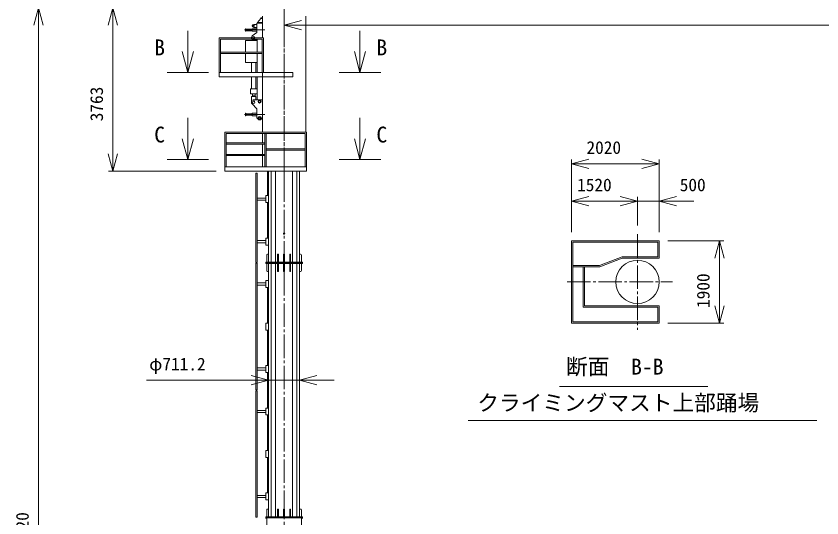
# Model space of a CAD drawing. Units: millimetres, scale not verified. Extents: x -17479 to 17501, y -24773 to 27267.
# Drawn here: x -17479 to 1099, y -2127 to 9451 of the extents above; entities that cross this region are included whole.
import ezdxf
from ezdxf.enums import TextEntityAlignment as Align

# ---------------------------------------------------------------- set-up
doc = ezdxf.new("R2010")
doc.units = ezdxf.units.MM
doc.header["$LTSCALE"] = 60
doc.header["$PDMODE"] = 32
doc.header["$PDSIZE"] = 30
doc.linetypes.add('CHAIN2', pattern=[12, 9, -1, 1, -1])
for name, color, linetype, lineweight in [('0-0_0', 7, 'Continuous', 18), ('0-3_05 寸法', 7, 'Continuous', 18), ('0-4_10 当社外形線', 3, 'Continuous', 18), ('0-5_12 当社中心線', 3, 'CHAIN2', 18)]:
    doc.layers.add(name, color=color, linetype=linetype, lineweight=lineweight)
doc.styles.add('ＭＳ ゴシック', font='')
doc.styles.get('ＭＳ ゴシック').set_extended_font_data('MS Gothic')

msp = doc.modelspace()

# ---------------------------------------------------------------- linework, layer by layer
at = {"layer": '0-0_0'}
for p, q in [((-13519.88, 8152.92), (-13519.88, 9112.92)), ((-9552.4, 8152.92), (-9552.4, 9112.92)), ((-13648.5, 8632.92), (-13519.88, 8152.92)), ((-13391.26, 8632.92), (-13519.88, 8152.92)), ((-9681.02, 8632.92), (-9552.4, 8152.92)), ((-9423.79, 8632.92), (-9552.4, 8152.92)), ((-13999.88, 8152.92), (-13039.88, 8152.92)), ((-10032.4, 8152.92), (-9072.4, 8152.92)), ((-13519.88, 6142.03), (-13519.88, 7102.03)), ((-9552.4, 6142.03), (-9552.4, 7102.03)), ((-13648.5, 6622.03), (-13519.88, 6142.03)), ((-13391.26, 6622.03), (-13519.88, 6142.03)), ((-9681.02, 6622.03), (-9552.4, 6142.03)), ((-9423.79, 6622.03), (-9552.4, 6142.03)), ((-13999.88, 6142.03), (-13039.88, 6142.03)), ((-10032.4, 6142.03), (-9072.4, 6142.03))]:
    msp.add_line(p, q, dxfattribs=at)
at = {"layer": '0-3_05 寸法'}
for p, q in [((-16961.18, 9638.18), (-16961.18, 9238.18)), ((-16961.18, 9638.18), (-16961.18, 9238.18)), ((-15248.62, 9638.18), (-15248.62, 9238.18)), ((-11301.31, 9438.18), (-11301.31, 9142.24)), ((-16961.18, 9238.18), (-16961.18, 8838.18)), ((-16961.18, 9238.18), (-16961.18, -13481.84)), ((-15248.62, 9238.18), (-15248.62, 6275.68)), ((-11301.31, 9242.24), (-10901.31, 9242.24)), ((8298.69, 9242.24), (-10901.31, 9242.24)), ((-15248.62, 5875.68), (-15248.62, 6275.68)), ((-4672.29, 4466.91), (-4672.29, 6143.26)), ((-2652.29, 4466.91), (-2652.29, 6143.26)), ((-4672.29, 6043.26), (-4272.29, 6043.26)), ((-4272.29, 6043.26), (-3052.29, 6043.26)), ((-2652.29, 6043.26), (-3052.29, 6043.26)), ((-12866.31, 5875.68), (-15348.62, 5875.68)), ((-4672.29, 4466.91), (-4672.29, 5281.6)), ((-3152.29, 4617.98), (-3152.29, 5281.6)), ((-3152.29, 4617.98), (-3152.29, 5281.6)), ((-2652.29, 4466.91), (-2652.29, 5281.6)), ((-4672.29, 5181.6), (-4272.29, 5181.6)), ((-3552.29, 5181.6), (-4272.29, 5181.6)), ((-3552.29, 5181.6), (-3952.29, 5181.6)), ((-3152.29, 5181.6), (-3552.29, 5181.6)), ((-3152.29, 5181.6), (-3552.29, 5181.6)), ((-3152.29, 5181.6), (-2652.29, 5181.6)), ((-2652.29, 5181.6), (-2252.29, 5181.6)), ((-2252.29, 5181.6), (-1852.29, 5181.6)), ((-2452.29, 4266.91), (-1162.86, 4266.91)), ((-1262.86, 4266.91), (-1262.86, 3866.91)), ((-1262.86, 3866.91), (-1262.86, 2766.91)), ((-1262.86, 2366.91), (-1262.86, 2766.91)), ((-2452.29, 2366.91), (-1162.86, 2366.91)), ((-11656.91, 1018.18), (-11656.91, 1147.58)), ((-10945.71, 1018.18), (-10945.71, 1147.58)), ((-12056.91, 1047.58), (-14470.25, 1047.58)), ((-11656.91, 1047.58), (-12056.91, 1047.58)), ((-10945.71, 1047.58), (-11656.91, 1047.58)), ((-10945.71, 1047.58), (-10545.71, 1047.58)), ((-10545.71, 1047.58), (-10145.71, 1047.58)), ((-4950.28, 908.53), (-1531.33, 908.53)), ((-7058.03, 117.53), (979.74, 117.53))]:
    msp.add_line(p, q, dxfattribs=at)
for points in [[(-17068.36, 9238.18), (-16961.18, 9638.18), (-16854, 9238.18)], [(-17068.36, 9238.18), (-16961.18, 9638.18), (-16854, 9238.18)], [(-15355.8, 9238.18), (-15248.62, 9638.18), (-15141.44, 9238.18)], [(-10901.31, 9135.07), (-11301.31, 9242.24), (-10901.31, 9349.42)], [(-15141.44, 6275.68), (-15248.62, 5875.68), (-15355.8, 6275.68)], [(-4272.29, 5936.08), (-4672.29, 6043.26), (-4272.29, 6150.44)], [(-3052.29, 6150.44), (-2652.29, 6043.26), (-3052.29, 5936.08)], [(-4272.29, 5074.42), (-4672.29, 5181.6), (-4272.29, 5288.78)], [(-3552.29, 5288.78), (-3152.29, 5181.6), (-3552.29, 5074.42)], [(-3552.29, 5288.78), (-3152.29, 5181.6), (-3552.29, 5074.42)], [(-2252.29, 5074.42), (-2652.29, 5181.6), (-2252.29, 5288.78)], [(-1370.04, 3866.91), (-1262.86, 4266.91), (-1155.68, 3866.91)], [(-1155.68, 2766.91), (-1262.86, 2366.91), (-1370.04, 2766.91)], [(-12056.91, 1154.76), (-11656.91, 1047.58), (-12056.91, 940.4)], [(-10545.71, 940.4), (-10945.71, 1047.58), (-10545.71, 1154.76)]]:
    msp.add_lwpolyline(points, dxfattribs=at)
at = {"layer": '0-4_10 当社外形線'}
for p, q in [((-11911.31, 9300.68), (-11836.31, 9395.68)), ((-11836.31, 9407.68), (-11801.32, 9407.68)), ((-11801.32, 9449), (-11801.32, 8950.68)), ((-10801.32, 9450.58), (-10801.32, 6775.68)), ((-12191.31, 9158.18), (-12191.31, 9103.18)), ((-12182.31, 9158.18), (-12191.31, 9158.18)), ((-12182.31, 9158.18), (-12182.31, 9103.18)), ((-12181.69, 9148.18), (-12036.31, 9148.18)), ((-12181.69, 9113.18), (-12036.31, 9113.18)), ((-12036.31, 9158.18), (-12036.31, 9103.18)), ((-11926.31, 9158.18), (-12036.31, 9158.18)), ((-12001.32, 9260.68), (-11926.31, 9260.68)), ((-12001.32, 9190.68), (-11926.31, 9190.68)), ((-11926.31, 9285.68), (-11801.32, 9285.68)), ((-12794.27, 8950.68), (-11779.26, 8950.68)), ((-12794.27, 8151.97), (-12794.27, 8950.68)), ((-12764.26, 8920.69), (-11809.27, 8920.69)), ((-12764.26, 8154.58), (-12764.26, 8920.69)), ((-12182.31, 9103.18), (-12191.31, 9103.18)), ((-12182.31, 9103.18), (-12191.31, 9103.18)), ((-11926.31, 9103.18), (-12036.31, 9103.18)), ((-11926.31, 9103.18), (-12036.31, 9103.18)), ((-11921.31, 8920.69), (-11921.31, 8615.68)), ((-11809.27, 8920.69), (-11809.27, 8151.97)), ((-11779.26, 8950.68), (-11779.26, 8151.97)), ((-12191.31, 8885.68), (-11921.31, 8885.68)), ((-12191.31, 8885.68), (-12191.31, 8615.68)), ((-12001.32, 8895.68), (-11921.31, 8895.68)), ((-12764.71, 8615.68), (-11810.73, 8615.68)), ((-12764.71, 8585.69), (-11810.73, 8585.69)), ((-12191.31, 8585.69), (-12191.31, 8380.68)), ((-11921.31, 8585.69), (-11921.31, 8150.69)), ((-12191.31, 8380.68), (-11921.31, 8380.68)), ((-12048.82, 8380.68), (-12048.82, 8150.69)), ((-11953.82, 8380.68), (-11953.82, 8150.69)), ((-12801.32, 8150.69), (-11101.32, 8150.69)), ((-12048.82, 8050.68), (-12048.82, 7774.68)), ((-11953.82, 8050.68), (-11953.82, 7774.68)), ((-11921.31, 8050.68), (-11921.31, 7519.68)), ((-11801.32, 8147.79), (-11801.32, 6775.68)), ((-11101.32, 8150.69), (-11101.32, 8050.68)), ((-12076.31, 7774.68), (-12076.31, 7659.68)), ((-12076.31, 7774.68), (-11921.31, 7774.68)), ((-12076.31, 7659.68), (-11921.31, 7659.68)), ((-11971.32, 7659.68), (-11971.32, 7614.68)), ((-12048.82, 7594.68), (-12048.82, 7492.41)), ((-12026.32, 7614.68), (-12026.32, 7594.68)), ((-12001.32, 7519.68), (-11801.32, 7519.68)), ((-11976.32, 7614.68), (-11976.32, 7594.68)), ((-11926.31, 7314.68), (-12039.75, 7425.34)), ((-11926.31, 7314.68), (-11926.31, 7099.68)), ((-12191.31, 7208.18), (-12191.31, 7153.18)), ((-12182.31, 7208.18), (-12191.31, 7208.18)), ((-12182.31, 7153.18), (-12191.31, 7153.18)), ((-12182.31, 7208.18), (-12182.31, 7153.18)), ((-12181.69, 7198.18), (-12036.31, 7198.18)), ((-12181.69, 7163.18), (-12036.31, 7163.18)), ((-12036.31, 7208.18), (-12036.31, 7153.18)), ((-11926.31, 7208.18), (-12036.31, 7208.18)), ((-11926.31, 7153.18), (-12036.31, 7153.18)), ((-11886.31, 7059.68), (-11926.31, 7099.68)), ((-11846.31, 7059.68), (-11801.32, 7099.68)), ((-11886.31, 7059.68), (-11846.31, 7059.68)), ((-12666.31, 6775.68), (-10786.31, 6775.68)), ((-12636.32, 6745.68), (-10816.31, 6745.68)), ((-12636.32, 6745.68), (-12636.32, 5975.67)), ((-11801.32, 6745.68), (-11801.32, 6525.68)), ((-11741.32, 6745.68), (-11741.32, 5975.67)), ((-11711.32, 6745.68), (-11711.32, 5975.67)), ((-10816.31, 6745.68), (-10816.31, 5975.67)), ((-10786.31, 6775.68), (-10786.31, 5875.68)), ((-12636.32, 6525.68), (-11741.19, 6525.68)), ((-12636.32, 6495.68), (-11741.19, 6495.68)), ((-11801.32, 6495.68), (-11801.32, 6260.68)), ((-11711.92, 6360.68), (-10820.71, 6360.68)), ((-11711.21, 6390.67), (-10820.71, 6390.67)), ((-11301.31, 5375.68), (-11301.31, 6375.68)), ((-11301.31, 5375.68), (-11301.31, 6375.68)), ((-11301.31, 5375.68), (-11301.31, 6375.68)), ((-12636.32, 6260.68), (-11741.95, 6260.68)), ((-12636.32, 6230.68), (-11746.39, 6230.68)), ((-11801.32, 6230.68), (-11801.32, 5975.67)), ((-12666.31, 5975.67), (-10789.5, 5975.67)), ((-11951.32, 5828.18), (-11921.31, 5828.18)), ((-11951.32, 5828.18), (-11951.32, 3768.18)), ((-11921.31, 5828.18), (-11921.31, 3768.18)), ((-11801.31, 5875.68), (-10801.31, 5875.68)), ((-11801.31, 5875.68), (-10801.31, 5875.68)), ((-11801.31, 5875.68), (-10801.31, 5875.68)), ((-11686.92, 5875.68), (-11686.92, 5312.37)), ((-11656.91, 5875.68), (-11656.91, 3777.19)), ((-11596.32, 5875.68), (-11596.32, 3777.19)), ((-11501.16, 3780.16), (-11501.16, 5875.68)), ((-11310.15, 5875.68), (-11292.48, 5875.68)), ((-11301.31, 5866.84), (-11301.31, 5884.51)), ((-11107.08, 3782), (-11107.08, 5875.68)), ((-11006.32, 5875.68), (-11006.32, 3777.19)), ((-10945.71, 5875.68), (-10945.71, 3777.19)), ((-11918.64, 5253.18), (-11723.43, 5253.18)), ((-11918.64, 5203.19), (-11723.43, 5203.19)), ((-11721.32, 5308.19), (-11721.32, 5148.19)), ((-11721.32, 5308.19), (-11658.56, 5308.19)), ((-11721.32, 5308.19), (-11721.32, 5148.19)), ((-11721.32, 5308.19), (-11658.56, 5308.19)), ((-11721.32, 5148.19), (-11658.56, 5148.19)), ((-11721.32, 5148.19), (-11658.56, 5148.19)), ((-11686.92, 5149.1), (-11686.92, 4339.07)), ((-11686.92, 5147.99), (-11686.92, 4329.77)), ((-11916.57, 4273.18), (-11738.93, 4273.18)), ((-11721.32, 4328.19), (-11721.32, 4168.19)), ((-11721.32, 4328.19), (-11658.56, 4328.19)), ((-11721.32, 4328.19), (-11721.32, 4168.19)), ((-11721.32, 4328.19), (-11658.56, 4328.19)), ((-11916.57, 4223.19), (-11738.93, 4223.19)), ((-11721.32, 4168.19), (-11658.56, 4168.19)), ((-11721.32, 4168.19), (-11658.56, 4168.19)), ((-4672.29, 4266.91), (-4672.29, 2366.91)), ((-4672.29, 4266.91), (-2652.29, 4266.91)), ((-4642.29, 4236.91), (-4642.29, 2396.91)), ((-4642.29, 4236.91), (-2682.29, 4236.91)), ((-2682.29, 4236.91), (-2682.29, 3896.91)), ((-2652.29, 4266.91), (-2652.29, 3866.91)), ((-11701.32, 3758.19), (-11701.32, 3938.19)), ((-11656.99, 3958.18), (-11681.31, 3958.18)), ((-11431.32, 3958.18), (-11451.31, 3958.18)), ((-11451.31, 3958.18), (-11451.31, 3777.67)), ((-11431.32, 3958.18), (-11431.32, 3777.18)), ((-11291.31, 3958.18), (-11311.32, 3958.18)), ((-11311.32, 3958.18), (-11311.32, 3776.95)), ((-11291.31, 3958.18), (-11291.31, 3777.67)), ((-11151.32, 3958.18), (-11171.32, 3958.18)), ((-11171.32, 3958.18), (-11171.32, 3777.67)), ((-11151.32, 3958.18), (-11151.32, 3778.38)), ((-10921.32, 3958.18), (-10946.97, 3958.18)), ((-10901.31, 3758.19), (-10901.31, 3938.19)), ((-11951.32, 3768.18), (-11921.31, 3768.18)), ((-11951.32, 3748.18), (-11951.32, 828.18)), ((-11951.32, 3748.18), (-11921.31, 3748.18)), ((-11951.32, 3748.18), (-11921.31, 3748.18)), ((-11921.31, 3748.18), (-11921.31, 828.18)), ((-11725.31, 3777.19), (-10877.31, 3777.19)), ((-11725.31, 3739.18), (-11725.31, 3777.19)), ((-11725.31, 3758.18), (-10877.31, 3758.18)), ((-11725.31, 3739.18), (-10877.31, 3739.18)), ((-11701.32, 3777.19), (-10901.31, 3777.19)), ((-11701.32, 3758.18), (-10945.72, 3758.18)), ((-11701.32, 3758.18), (-10901.31, 3758.18)), ((-11701.32, 3758.18), (-11701.32, 3578.18)), ((-11701.32, 3758.18), (-10901.31, 3758.18)), ((-11701.32, 3739.18), (-10901.31, 3739.18)), ((-11701.32, 3739.18), (-10901.31, 3739.18)), ((-11701.32, 3739.18), (-10901.31, 3739.18)), ((-11656.91, 3739.18), (-11656.91, -2102.82)), ((-11596.32, 3739.18), (-11596.32, -2102.69)), ((-11501.16, -2102.69), (-11501.16, 3737.99)), ((-11451.31, 3558.18), (-11451.31, 3738.7)), ((-11451.31, 3558.18), (-11451.31, 3738.7)), ((-11431.32, 3558.18), (-11431.32, 3739.18)), ((-11431.32, 3558.18), (-11431.32, 3739.18)), ((-11311.32, 3558.18), (-11311.32, 3739.42)), ((-11311.32, 3558.18), (-11311.32, 3739.41)), ((-11291.31, 3558.18), (-11291.31, 3738.7)), ((-11291.31, 3558.18), (-11291.31, 3738.7)), ((-11171.32, 3558.18), (-11171.32, 3738.7)), ((-11171.32, 3558.18), (-11171.32, 3738.7)), ((-11151.32, 3558.18), (-11151.32, 3737.98)), ((-11151.32, 3558.18), (-11151.32, 3737.98)), ((-11107.08, -2102.69), (-11107.08, 3737.99)), ((-11006.32, 3739.18), (-11006.32, -2102.69)), ((-10945.71, 3739.18), (-10945.71, -2102.82)), ((-10901.31, 3758.18), (-10901.31, 3578.18)), ((-10877.31, 3739.18), (-10877.31, 3777.19)), ((-4027.86, 3696.91), (-3507.86, 3896.91)), ((-4022.29, 3666.91), (-3502.29, 3866.91)), ((-3507.86, 3896.91), (-2682.29, 3896.91)), ((-3502.29, 3866.91), (-2652.29, 3866.91)), ((-11656.99, 3558.18), (-11681.31, 3558.18)), ((-11656.99, 3558.18), (-11681.31, 3558.18)), ((-11431.32, 3558.18), (-11451.31, 3558.18)), ((-11431.32, 3558.18), (-11451.31, 3558.18)), ((-11291.31, 3558.18), (-11311.32, 3558.18)), ((-11291.31, 3558.18), (-11311.32, 3558.18)), ((-11151.32, 3558.18), (-11171.32, 3558.18)), ((-11151.32, 3558.18), (-11171.32, 3558.18)), ((-10921.32, 3558.18), (-10946.97, 3558.18)), ((-10921.32, 3558.18), (-10946.97, 3558.18)), ((-4642.29, 3696.91), (-4027.86, 3696.91)), ((-4642.29, 3666.91), (-4022.29, 3666.91)), ((-4402.29, 3666.91), (-4402.29, 2736.91)), ((-4372.29, 3666.91), (-4372.29, 2766.91)), ((-11721.32, 3348.18), (-11721.32, 3188.18)), ((-11721.32, 3348.18), (-11658.56, 3348.18)), ((-11721.32, 3348.18), (-11721.32, 3188.18)), ((-11721.32, 3348.18), (-11658.56, 3348.18)), ((-11721.32, 3348.18), (-11721.32, 3188.18)), ((-11721.32, 3348.18), (-11658.56, 3348.18)), ((-11916.57, 3293.18), (-11729.58, 3293.18)), ((-11916.57, 3293.18), (-11729.58, 3293.18)), ((-11916.57, 3243.18), (-11729.58, 3243.18)), ((-11916.57, 3243.18), (-11729.58, 3243.18)), ((-11721.32, 3188.18), (-11658.56, 3188.18)), ((-11721.32, 3188.18), (-11658.56, 3188.18)), ((-11721.32, 3188.18), (-11658.56, 3188.18)), ((-11686.92, 3186.56), (-11686.92, 2371.64)), ((-4402.29, 2736.91), (-2682.29, 2736.91)), ((-4372.29, 2766.91), (-2652.29, 2766.91)), ((-2682.29, 2736.91), (-2682.29, 2396.91)), ((-2652.29, 2766.91), (-2652.29, 2366.91)), ((-11721.32, 2368.18), (-11721.32, 2208.18)), ((-11721.32, 2368.18), (-11658.56, 2368.18)), ((-4672.29, 2366.91), (-2652.29, 2366.91)), ((-4642.29, 2396.91), (-2682.29, 2396.91)), ((-11721.32, 2208.18), (-11658.56, 2208.18)), ((-11686.92, 2207.98), (-11686.92, 1389.76)), ((-11916.57, 1333.18), (-11738.93, 1333.18)), ((-11721.32, 1388.18), (-11721.32, 1228.18)), ((-11721.32, 1388.18), (-11658.56, 1388.18)), ((-11916.57, 1283.18), (-11738.93, 1283.18)), ((-11721.32, 1228.18), (-11658.56, 1228.18)), ((-11686.92, 1231.23), (-11686.92, 408.85)), ((-11951.32, 828.18), (-11921.31, 828.18)), ((-11951.32, 808.18), (-11951.32, -2111.82)), ((-11951.32, 808.18), (-11921.31, 808.18)), ((-11921.31, 808.18), (-11921.31, -2111.82)), ((-11721.32, 408.18), (-11721.32, 248.18)), ((-11721.32, 408.18), (-11658.56, 408.18)), ((-11721.32, 408.18), (-11721.32, 248.18)), ((-11721.32, 408.18), (-11658.56, 408.18)), ((-11916.57, 353.17), (-11729.58, 353.17)), ((-11916.57, 303.18), (-11729.58, 303.18)), ((-11721.32, 248.18), (-11658.56, 248.18)), ((-11721.32, 248.18), (-11658.56, 248.18)), ((-11686.92, 246.56), (-11686.92, -568.37)), ((-11721.32, -571.82), (-11721.32, -731.82)), ((-11721.32, -571.82), (-11658.56, -571.82)), ((-11721.32, -571.82), (-11721.32, -731.82)), ((-11721.32, -571.82), (-11658.56, -571.82)), ((-11721.32, -731.82), (-11658.56, -731.82)), ((-11721.32, -731.82), (-11658.56, -731.82)), ((-11686.92, -732.02), (-11686.92, -1550.24)), ((-11916.57, -1606.82), (-11723.56, -1606.82)), ((-11916.57, -1656.82), (-11726.88, -1656.82)), ((-11721.32, -1551.82), (-11721.32, -1711.82)), ((-11721.32, -1551.82), (-11658.56, -1551.82)), ((-11721.32, -1551.82), (-11721.32, -1711.83)), ((-11721.32, -1551.82), (-11658.56, -1551.82)), ((-11721.32, -1711.82), (-11658.56, -1711.82)), ((-11721.32, -1711.83), (-11658.56, -1711.83)), ((-11701.32, -1943.86), (-11701.32, -2121.82)), ((-11656.99, -1921.82), (-11681.31, -1921.82)), ((-11431.32, -1921.82), (-11451.31, -1921.82)), ((-11451.31, -1921.82), (-11451.31, -2102.33)), ((-11431.32, -1921.82), (-11431.32, -2102.83)), ((-11291.31, -1921.82), (-11311.32, -1921.82)), ((-11311.32, -1921.82), (-11311.32, -2103.06)), ((-11291.31, -1921.82), (-11291.31, -2102.33)), ((-11151.32, -1921.82), (-11171.32, -1921.82)), ((-11171.32, -1921.82), (-11171.32, -2102.33)), ((-11151.32, -1921.82), (-11151.32, -2101.62)), ((-10921.32, -1921.82), (-10946.97, -1921.82)), ((-10901.31, -1943.86), (-10901.31, -2121.82)), ((-11951.32, -2111.82), (-11921.31, -2111.82)), ((-11725.31, -2102.82), (-10877.31, -2102.82)), ((-11725.31, -2140.83), (-11725.31, -2102.82)), ((-11725.31, -2121.82), (-10877.31, -2121.82)), ((-11701.31, -2121.82), (-11701.31, -2301.82)), ((-10901.3, -2121.82), (-10901.3, -2301.82)), ((-10877.31, -2140.83), (-10877.31, -2102.82))]:
    msp.add_line(p, q, dxfattribs=at)
for points in [[(-11911.31, 9285.68), (-11911.31, 9300.68), (-11801.32, 9300.68)], [(-11836.31, 9407.68), (-11836.31, 9395.68), (-11801.32, 9395.68)], [(-11926.31, 9285.68), (-11926.31, 9070.68), (-12032.96, 8995.67)], [(-12801.32, 8150.69), (-12801.32, 8050.68), (-11101.32, 8050.68)], [(-12031.31, 7659.68), (-12031.31, 7614.68), (-11971.32, 7614.68)], [(-12048.82, 7594.68), (-11953.82, 7594.68), (-11953.82, 7520.34)], [(-12666.31, 6775.68), (-12666.31, 5875.68), (-10786.31, 5875.68)]]:
    msp.add_lwpolyline(points, dxfattribs=at)
for centre, radius in [((-12001.32, 9225.68), 12.5), ((-12001.32, 8950.68), 27.5), ((-12001.32, 7464.68), 27.5), ((-11866.31, 7479.68), 35), ((-11866.31, 7479.68), 20), ((-11866.31, 7099.68), 35), ((-11866.31, 7099.68), 20), ((-3152.29, 3316.91), 500)]:
    msp.add_circle(centre, radius, dxfattribs=at)
for centre, radius, start, end in [((-12001.32, 9225.68), 35, 90, 270), ((-12001.32, 8950.68), 55, 125.12295, 270), ((-12001.32, 7464.68), 55, 84.82983, 225.67257), ((-11681.31, 3938.19), 20, 90, 180), ((-10921.32, 3938.19), 20, 0, 90), ((-11681.31, 3578.18), 20, 180, 270), ((-11681.31, 3578.18), 20, 180, 270), ((-11681.31, 3578.18), 20, 180, 270), ((-10921.32, 3578.18), 20, 270, 0), ((-10921.32, 3578.18), 20, 270, 0), ((-10921.32, 3578.18), 20, 270, 0), ((-11681.31, -1941.82), 20, 90, 180), ((-11681.31, -1941.82), 20, 90, 180), ((-10921.32, -1941.82), 20, 0, 90), ((-10921.32, -1941.82), 20, 0, 90)]:
    msp.add_arc(centre, radius, start, end, dxfattribs=at)
msp.add_point((-11301.31, 4431.12), dxfattribs=at)
at = {"layer": '0-5_12 当社中心線'}
for p, q in [((-11301.31, -14998.23), (-11301.31, 12246.01)), ((-11301.31, 5852.5), (-11301.31, 9827.12)), ((-11746.4, 9130.68), (-12211.55, 9130.68)), ((-12211.55, 7180.68), (-11746.4, 7180.68)), ((-3152.29, 4417.98), (-3152.29, 2215.84)), ((-4774.99, 3316.91), (-2348.2, 3316.91))]:
    msp.add_line(p, q, dxfattribs=at)

# ---------------------------------------------------------------- texts
at = {"layer": '0-0_0', "style": 'ＭＳ ゴシック'}
for s, p in [('B', (-14295.61, 8434.99)), ('B', (-9172.74, 8434.99)), ('C', (-14295.61, 6424.1)), ('C', (-9172.74, 6424.1))]:
    msp.add_text(s, height=366.6, dxfattribs=at).set_placement(p, align=Align.BOTTOM_LEFT)
at = {"layer": '0-3_05 寸法', "style": 'ＭＳ ゴシック'}
for s, p in [('3763', (-15388.62, 7023.59)), ('1900', (-1402.86, 2716.91)), ('4@5880=23520', (-17101.18, -4388.5))]:
    msp.add_text(s, height=293.3, rotation=90, dxfattribs=at).set_placement(p, align=Align.BOTTOM_LEFT)
for s, height, p in [('2020', 293.3, (-4328.96, 6183.26)), ('1520', 293.3, (-4545.62, 5321.6)), ('500', 293.3, (-2178.96, 5321.6)), ('φ711.2', 293.3, (-14410.25, 1187.58)), ('断面\u3000B-B', 366.6, (-4800.13, 1069.74)), ('クライミングマスト上部踊場', 366.6, (-6846.79, 236.41))]:
    msp.add_text(s, height=height, dxfattribs=at).set_placement(p, align=Align.BOTTOM_LEFT)

doc.saveas('drawing.dxf')
